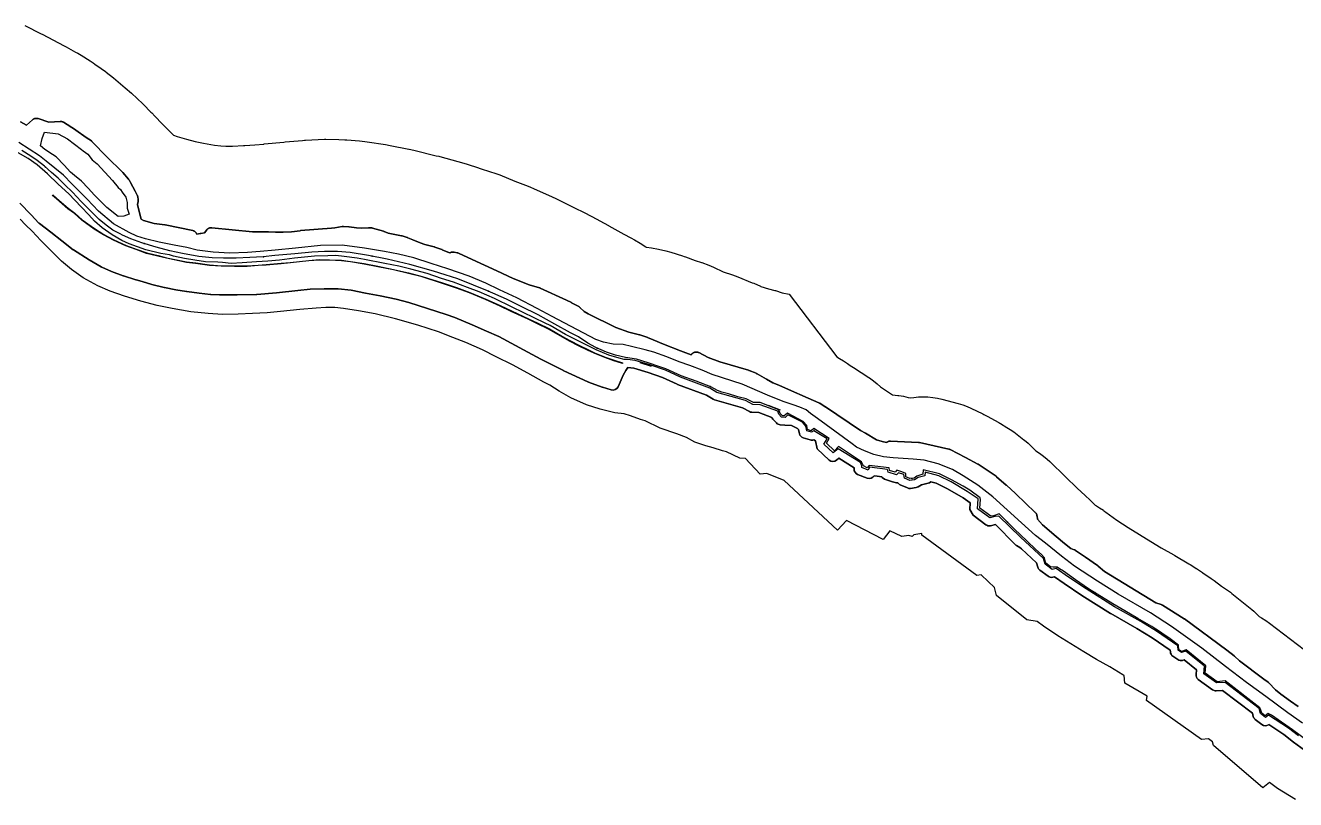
# Model space of a CAD drawing. Header units: inches. Extents: x 91426 to 118597, y 433843 to 446922.
# Drawn here: x 101239 to 102372, y 433955 to 434645 of the extents above; entities that cross this region are included whole.
import ezdxf

# ---------------------------------------------------------------- set-up
doc = ezdxf.new("R2010")
doc.units = ezdxf.units.IN
doc.header["$MEASUREMENT"] = 0
for name, color, linetype, true_color in [('As_waterkering_PWK', 7, 'Continuous', 0x8b0648), ('Beschermingszone_PWK', 7, 'Continuous', 0xde06d3), ('Kernzone_PWK', 7, 'Continuous', 0x33065f), ('Kruinlijnen_PWK', 7, 'Continuous', 0xda0676), ('Kunstwerken_PWK', 7, 'Continuous', 0x2f0602), ('Leggerbermen_PWK', 7, 'Continuous', 0xd60719), ('Referentiepunten_PWK', 7, 'Continuous', 0x7e0730)]:
    doc.layers.add(name, color=color, linetype=linetype, true_color=true_color)

msp = doc.modelspace()

# ---------------------------------------------------------------- linework, layer by layer
at = {"layer": 'As_waterkering_PWK'}
for points in [[(101323.5251, 434459.0749), (101317.1169, 434462.5254), (101311.0315, 434466.8911), (101305.0783, 434471.9182), (101296.8762, 434479.988), (101288.9387, 434487.9255), (101281.1335, 434496.3922), (101274.3866, 434503.0068), (101268.3012, 434508.9599), (101262.4803, 434513.987), (101256.2626, 434519.411), (101249.648, 434524.5703), (101243.9595, 434528.5391), (101235.8897, 434533.5662)], [(101891.9116, 434308.7213), (101888.3535, 434308.8022), (101881.8712, 434311.9772), (101874.3305, 434313.9616), (101865.9961, 434316.4751), (101860.1753, 434318.0626), (101856.0742, 434319.3856), (101850.2534, 434322.6929), (101837.2888, 434327.8522), (101823.6627, 434332.4825), (101810.1689, 434338.8325), (101803.8189, 434340.9491), (101794.4262, 434344.2564), (101784.1074, 434347.5637), (101774.1855, 434348.8867), (101765.1897, 434351.1356), (101757.1199, 434353.6492), (101747.7271, 434357.8825), (101740.7157, 434361.719), (101732.249, 434367.2752), (101725.2375, 434370.9794), (101711.0823, 434378.7846), (101696.2656, 434386.8544), (101681.1843, 434394.2628), (101667.9551, 434400.8774), (101651.154, 434408.418), (101638.5863, 434413.3128), (101624.5634, 434419.0014), (101613.3185, 434422.5733), (101603.1321, 434425.7483), (101581.8331, 434431.7014), (101561.7247, 434436.5962), (101544.9236, 434439.9035), (101528.6517, 434442.4171), (101517.5392, 434443.3431), (101505.8975, 434443.4754), (101494.6527, 434442.8139), (101479.3068, 434441.491), (101461.5797, 434439.7712), (101450.9963, 434438.7129), (101439.2224, 434438.1837), (101427.1838, 434437.5223), (101415.8067, 434437.39), (101405.7525, 434437.9191), (101393.7139, 434439.1098), (101379.2941, 434441.7556), (101367.917, 434444.0046), (101355.6139, 434447.3119), (101343.0461, 434451.016), (101333.2565, 434454.5879), (101325.7159, 434457.8952), (101323.5251, 434459.0749)], [(102252.0067, 434103.3215), (102246.8646, 434106.7924), (102243.425, 434108.9091), (102230.8573, 434116.3174), (102219.2156, 434122.932), (102208.6322, 434129.1498), (102186.9364, 434142.7758), (102175.2947, 434150.5811), (102164.579, 434158.254), (102161.1394, 434160.503), (102158.8905, 434161.8259), (102155.4509, 434161.8259), (102153.0696, 434162.2227), (102148.9686, 434165.53), (102147.6456, 434170.4248), (102145.1321, 434173.203), (102139.9727, 434177.8332), (102131.9029, 434185.3738), (102121.055, 434195.9572), (102107.1643, 434209.451), (102102.2695, 434207.7312), (102099.8883, 434207.3343), (102090.0987, 434214.4781), (102090.6278, 434222.151), (102090.231, 434223.7385), (102081.1028, 434230.6177), (102075.282, 434234.0573), (102064.8309, 434239.8781), (102053.983, 434245.0375), (102039.5631, 434248.874), (102039.1663, 434244.7729), (102033.7423, 434243.1854), (102031.4933, 434241.4656), (102027.7892, 434240.9364), (102024.2173, 434242.524), (102023.9527, 434245.5667), (102020.5131, 434246.8896), (102016.1475, 434248.3448), (102014.56, 434246.625), (102009.5329, 434248.2125), (102009.2683, 434250.5938), (101991.4089, 434252.7104), (101989.6891, 434250.4615), (101986.3818, 434252.1813), (101984.662, 434256.0177), (101964.1567, 434269.5115), (101960.5849, 434265.675), (101953.3088, 434272.4219), (101955.6901, 434276.6553), (101942.064, 434285.5188), (101939.815, 434283.4022), (101936.5077, 434284.7251), (101935.714, 434288.297), (101932.539, 434291.8688), (101918.516, 434299.1449), (101915.7379, 434296.8959), (101914.1504, 434296.7636), (101912.0337, 434299.0126), (101910.9754, 434302.1876), (101894.1743, 434308.6699), (101891.9116, 434308.7213)], [(102388.0107, 434003.243), (102383.5222, 434005.986), (102368.7055, 434016.9662), (102350.0523, 434029.9308), (102347.1419, 434031.386), (102344.496, 434029.4016), (102341.5856, 434031.9152), (102340.395, 434035.4871), (102339.7335, 434036.6777), (102308.7772, 434060.4903), (102301.5012, 434059.8288), (102290.9178, 434067.3694), (102291.447, 434073.8517), (102273.8522, 434088.1393), (102269.7511, 434086.8163), (102267.5021, 434088.1393), (102267.2376, 434092.3726), (102259.6969, 434098.0612), (102252.1563, 434103.2205), (102252.0067, 434103.3215)]]:
    msp.add_lwpolyline(points, dxfattribs=at)
at = {"layer": 'Beschermingszone_PWK'}
for points in [[(101238.5277, 434645.0398), (101253.0798, 434637.6315), (101254.09, 434637.11), (101273.8015, 434626.7912), (101275.4042, 434625.9335), (101283.8709, 434621.3033), (101285.8897, 434620.1687), (101288.7644, 434618.4441), (101296.8342, 434613.417), (101299.5165, 434611.6861), (101301.1776, 434610.5518), (101306.8662, 434606.583), (101310.5242, 434603.9057), (101311.1512, 434603.4206), (101317.7658, 434598.2612), (101321.9995, 434594.7679), (101328.0302, 434589.5071), (101333.6632, 434584.6422), (101334.2358, 434584.1439), (101338.2306, 434580.4433), (101344.316, 434574.4902), (101344.3938, 434574.414), (101351.1406, 434567.7995), (101351.8442, 434567.1028), (101354.6579, 434564.1724), (101361.086, 434557.1995), (101367.2995, 434550.9861), (101371.1296, 434547.2178), (101374.3512, 434546.0423), (101382.7335, 434543.5718), (101390.619, 434541.452), (101398.0148, 434539.99), (101407.6826, 434538.2161), (101413.3055, 434537.66), (101417.8554, 434537.4205), (101423.8578, 434537.4903), (101433.7361, 434538.0331), (101434.7325, 434538.0829), (101443.7708, 434538.4891), (101451.6293, 434539.2749), (101451.9235, 434539.3039), (101469.6507, 434541.0237), (101470.718, 434541.1215), (101486.0638, 434542.4444), (101488.1124, 434542.5998), (101488.7805, 434542.6414), (101500.0253, 434543.3028), (101505.8975, 434543.4754), (101507.0338, 434543.4689), (101518.6755, 434543.3366), (101524.0795, 434543.129), (101525.8437, 434542.9977), (101536.9563, 434542.0716), (101541.7043, 434541.5615), (101543.9178, 434541.2449), (101560.1897, 434538.7314), (101564.238, 434538.0206), (101581.0391, 434534.7133), (101581.2337, 434534.6747), (101585.3762, 434533.759), (101605.4845, 434528.8642), (101607.715, 434528.294), (101608.7517, 434528.0102), (101630.0507, 434522.0571), (101632.889, 434521.2183), (101643.0754, 434518.0433), (101643.5926, 434517.8806), (101654.8374, 434514.3087), (101656.7073, 434513.6944), (101662.1542, 434511.6671), (101675.5295, 434506.2412), (101687.446, 434501.6001), (101689.4224, 434500.806), (101692.1009, 434499.6505), (101708.9019, 434492.1098), (101712.184, 434490.5647), (101712.6765, 434490.3201), (101725.5907, 434483.863), (101740.356, 434476.6099), (101740.4944, 434476.5417), (101744.0958, 434474.674), (101758.9125, 434466.6041), (101759.3684, 434466.3543), (101772.7404, 434458.981), (101778.9611, 434455.6946), (101782.249, 434453.8778), (101787.1146, 434450.88), (101792.2316, 434447.522), (101792.3391, 434447.4632), (101792.5249, 434447.3795), (101792.9798, 434447.2657), (101797.3238, 434446.6865), (101803.6165, 434445.6423), (101809.9893, 434444.1563), (101814.6293, 434442.792), (101824.9481, 434439.4847), (101826.5701, 434438.9495), (101827.6387, 434438.58), (101836.2389, 434435.5518), (101841.7917, 434433.7008), (101842.3129, 434433.5255), (101848.4373, 434431.2204), (101852.7486, 434429.3143), (101861.1575, 434425.3572), (101869.4626, 434422.5351), (101874.2643, 434420.7652), (101887.2289, 434415.6058), (101888.5217, 434415.0808), (101894.4823, 434412.3801), (101894.7274, 434412.2588), (101894.8703, 434412.2158), (101901.5009, 434410.2161), (101907.3205, 434408.6847), (101907.7531, 434408.5698), (101913.9301, 434406.699), (101920.0562, 434405.2625), (101962.4755, 434349.5646), (101965.039, 434348.1605), (101968.651, 434345.9144), (101972.1085, 434343.4368), (101973.2169, 434342.567), (101974.564, 434341.8105), (101977.5068, 434340.0056), (101991.1329, 434331.142), (101991.8021, 434330.7008), (101995.2595, 434328.2232), (101998.5475, 434325.5249), (102001.5389, 434322.7232), (102012.2116, 434315.6999), (102016.9185, 434315.142), (102017.7525, 434315.0377), (102021.9492, 434314.3448), (102026.0915, 434313.3789), (102027.998, 434312.8368), (102031.0789, 434313.3179), (102035.3119, 434313.7348), (102039.5631, 434313.874), (102043.8143, 434313.7348), (102048.0473, 434313.3179), (102052.244, 434312.625), (102056.2753, 434311.6888), (102070.6952, 434307.8523), (102070.8062, 434307.8227), (102074.8765, 434306.588), (102078.8574, 434305.0897), (102081.9009, 434303.7367), (102092.7488, 434298.5773), (102093.5797, 434298.1748), (102096.4587, 434296.6644), (102106.9098, 434290.8436), (102107.782, 434290.3489), (102108.3494, 434290.0175), (102114.1702, 434286.5779), (102117.2149, 434284.6632), (102120.2231, 434282.5273), (102129.3512, 434275.6481), (102129.8004, 434275.3065), (102133.0884, 434272.6081), (102136.1929, 434269.7004), (102139.1005, 434266.596), (102139.9432, 434265.5692), (102143.2764, 434263.4965), (102146.7338, 434261.0189), (102150.0218, 434258.3206), (102152.4554, 434256.0741), (102166.346, 434242.5804), (102166.446, 434242.483), (102176.7929, 434232.3885), (102183.8734, 434225.7723), (102188.5462, 434221.5787), (102191.094, 434219.1649), (102193.0064, 434217.1695), (102194.0957, 434216.5287), (102196.7106, 434214.906), (102200.1502, 434212.657), (102200.6911, 434212.2995), (102202.4212, 434211.1025), (102212.323, 434204.0124), (102222.328, 434197.3045), (102242.3877, 434184.706), (102251.7354, 434179.2142), (102262.9679, 434172.8321), (102263.3573, 434172.6091), (102263.8651, 434172.3128), (102276.4328, 434164.9045), (102277.4913, 434164.2669), (102280.9309, 434162.1502), (102282.9767, 434160.838), (102283.2303, 434160.6676), (102288.522, 434157.0957), (102288.8607, 434156.8655), (102296.4014, 434151.7061), (102298.8424, 434149.9517), (102305.5762, 434144.8718), (102306.3522, 434144.4309), (102309.9642, 434142.1848), (102313.4216, 434139.7072), (102314.8264, 434138.5983), (102332.4212, 434124.3108), (102334.3045, 434122.7213), (102337.4089, 434119.8137), (102339.2172, 434117.883), (102341.2772, 434116.7819), (102344.8893, 434114.5358), (102348.3467, 434112.0582), (102348.4084, 434112.0108), (102379.3647, 434088.1983)], [(102373.7032, 434037.805), (102367.1515, 434042.5222), (102367.1304, 434042.5373), (102358.5131, 434048.6739), (102353.5885, 434052.6135), (102347.7317, 434058.7251), (102347.6572, 434058.8011), (102347.4184, 434059.0248), (102347.1655, 434059.2324), (102346.989, 434059.3618), (102343.0897, 434062.0912), (102321.4026, 434078.3954), (102317.0053, 434082.5714), (102316.8589, 434082.705), (102316.6657, 434082.866), (102310.3157, 434087.8931), (102310.256, 434087.9397), (102310.1764, 434087.9995), (102272.4489, 434115.7723), (102272.2626, 434115.903), (102272.1332, 434115.9866), (102252.8429, 434128.0337), (102252.6944, 434128.1229), (102252.4058, 434128.2772), (102252.1078, 434128.4122), (102251.8101, 434128.5245), (102246.899, 434130.2015), (102201.0769, 434157.9803), (102195.6139, 434162.9467), (102195.5472, 434163.0062), (102195.2943, 434163.2138), (102195.047, 434163.3918), (102184.1045, 434170.7748), (102175.2781, 434176.9664), (102175.1846, 434177.0304), (102174.9067, 434177.2032), (102174.6181, 434177.3575), (102174.3201, 434177.4925), (102174.235, 434177.5268), (102171.2165, 434178.7127), (102165.6256, 434183.114), (102158.0245, 434189.4046), (102145.9744, 434199.6408), (102141.3578, 434204.6281), (102141.0104, 434207.7544), (102140.9982, 434207.8549), (102140.9449, 434208.1777), (102140.8706, 434208.4963), (102140.7756, 434208.8094), (102140.6604, 434209.1156), (102140.5253, 434209.4137), (102140.3711, 434209.7022), (102140.1983, 434209.9801), (102140.0078, 434210.246), (102139.8002, 434210.499), (102139.5765, 434210.7378), (102139.4934, 434210.819), (102122.0308, 434227.4878), (102121.9624, 434227.5518), (102113.7603, 434235.0925), (102113.6731, 434235.1708), (102113.6399, 434235.1997), (102105.0409, 434242.608), (102104.8212, 434242.7868), (102104.5588, 434242.975), (102088.5515, 434253.6906), (102088.5479, 434253.693), (102088.2701, 434253.8658), (102088.1341, 434253.9414), (102077.2862, 434259.7623), (102077.2098, 434259.8024), (102063.5838, 434266.8139), (102063.5075, 434266.8523), (102063.2095, 434266.9874), (102062.9032, 434267.1026), (102062.5901, 434267.1976), (102062.3807, 434267.2489), (102036.1869, 434273.0697), (102036.0777, 434273.0927), (102035.7549, 434273.146), (102035.4293, 434273.1781), (102035.3413, 434273.1831), (102010.4704, 434274.3737), (102010.2314, 434274.3794), (102009.9043, 434274.3687), (102009.5787, 434274.3367), (102009.2559, 434274.2834), (102008.9373, 434274.2091), (102008.6242, 434274.1141), (102008.3179, 434273.9988), (102008.0199, 434273.8638), (102007.7314, 434273.7096), (102007.4535, 434273.5368), (102007.1876, 434273.3462), (102007.1349, 434273.3052), (102006.7989, 434273.0402), (102002.9998, 434273.99), (101997.9844, 434275.6229), (101987.9941, 434281.44), (101987.9782, 434281.4492), (101987.9731, 434281.4522), (101983.7517, 434283.8827), (101952.4046, 434304.8247), (101952.2971, 434304.8945), (101947.27, 434308.0695), (101947.1, 434308.1722), (101946.8114, 434308.3265), (101946.6307, 434308.4112), (101937.1057, 434312.6445), (101937.0695, 434312.6604), (101919.4718, 434320.3156), (101910.8941, 434324.1425), (101910.7876, 434324.1885), (101905.361, 434326.4601), (101899.7217, 434329.614), (101891.4042, 434334.4763), (101891.3808, 434334.4898), (101891.0922, 434334.6441), (101890.7942, 434334.7791), (101890.721, 434334.8087), (101884.371, 434337.3222), (101884.138, 434337.4079), (101883.9232, 434337.4754), (101858.1101, 434344.9596), (101847.9146, 434348.9785), (101839.4094, 434353.2756), (101839.3661, 434353.2972), (101839.0681, 434353.4322), (101838.7619, 434353.5475), (101838.4488, 434353.6424), (101838.1302, 434353.7167), (101837.8073, 434353.77), (101837.4817, 434353.8021), (101837.1547, 434353.8128), (101836.8277, 434353.8021), (101836.5021, 434353.77), (101836.1792, 434353.7167), (101835.8606, 434353.6424), (101835.5475, 434353.5475), (101835.2413, 434353.4322), (101834.9433, 434353.2972), (101834.6547, 434353.1429), (101834.3768, 434352.9701), (101834.1109, 434352.7796), (101833.858, 434352.572), (101833.6192, 434352.3483), (101833.3955, 434352.1095), (101833.1879, 434351.8566), (101832.9974, 434351.5907), (101832.8246, 434351.3128), (101832.8127, 434351.2921), (101832.7934, 434351.2584), (101823.3076, 434354.7717), (101807.9181, 434360.8223), (101798.7639, 434364.6147), (101793.8005, 434366.8351), (101793.6721, 434366.8904), (101793.3659, 434367.0057), (101793.2501, 434367.0434), (101786.9001, 434369.0278), (101786.7028, 434369.085), (101786.6681, 434369.0942), (101777.2206, 434371.5532), (101765.6813, 434375.6518), (101741.0139, 434387.8111), (101737.3865, 434390.0783), (101733.5136, 434393.6372), (101733.4272, 434393.7148), (101733.1743, 434393.9224), (101732.9084, 434394.1129), (101732.6305, 434394.2857), (101732.4495, 434394.3853), (101725.9474, 434397.7893), (101725.9029, 434397.8123), (101721.6893, 434399.9646), (101721.6262, 434399.9963), (101721.5193, 434400.0475), (101698.2162, 434410.8599), (101698.0251, 434410.9437), (101697.7189, 434411.059), (101697.4068, 434411.1537), (101688.1817, 434413.6276), (101674.0285, 434419.2466), (101659.3566, 434426.1896), (101659.3323, 434426.201), (101637.5041, 434436.3875), (101637.4662, 434436.405), (101625.2953, 434441.9613), (101625.1322, 434442.0323), (101624.826, 434442.1476), (101624.5129, 434442.2425), (101624.1943, 434442.3168), (101624.1775, 434442.3201), (101621.2869, 434442.8848), (101620.9808, 434442.9348), (101620.6552, 434442.9669), (101620.3282, 434442.9776), (101620.0012, 434442.9669), (101619.6756, 434442.9348), (101619.3527, 434442.8815), (101619.0341, 434442.8072), (101618.721, 434442.7123), (101618.4148, 434442.597), (101618.1168, 434442.462), (101617.8282, 434442.3077), (101617.5503, 434442.1349), (101617.5304, 434442.1215), (101615.7418, 434442.8259), (101610.6647, 434445.0391), (101610.5801, 434445.075), (101610.3999, 434445.1456), (101604.3145, 434447.3945), (101604.1885, 434447.4392), (101603.8754, 434447.5341), (101603.5944, 434447.6008), (101599.9669, 434448.3513), (101595.2642, 434449.7514), (101591.2149, 434451.1434), (101584.5637, 434453.7015), (101580.0736, 434455.7542), (101579.9082, 434455.8262), (101579.602, 434455.9415), (101579.4937, 434455.9768), (101574.976, 434457.3964), (101574.7712, 434457.456), (101574.4526, 434457.5303), (101574.3669, 434457.5466), (101562.521, 434459.689), (101559.0676, 434461.2205), (101558.954, 434461.2692), (101558.6478, 434461.3845), (101558.448, 434461.4476), (101548.5261, 434464.358), (101548.4128, 434464.3898), (101548.0942, 434464.4641), (101547.7713, 434464.5174), (101547.4457, 434464.5495), (101547.4328, 434464.5503), (101545.6328, 434464.6636), (101545.3187, 434464.6735), (101545.0068, 434464.6638), (101539.0046, 434464.2886), (101534.3051, 434464.6501), (101527.9346, 434465.4301), (101527.6539, 434465.4565), (101527.5596, 434465.4618), (101522.6451, 434465.6908), (101522.4124, 434465.6962), (101522.0854, 434465.6855), (101521.7598, 434465.6534), (101521.5435, 434465.6201), (101515.0385, 434464.4722), (101511.9574, 434464.2361), (101511.9363, 434464.2344), (101484.458, 434462.0113), (101484.2613, 434461.9915), (101476.5186, 434461.0558), (101468.9293, 434460.7985), (101468.9065, 434460.7977), (101462.2733, 434460.5426), (101455.9045, 434460.9247), (101455.6513, 434460.9335), (101441.587, 434461.0637), (101405.3165, 434464.6492), (101405.1516, 434464.6628), (101404.8246, 434464.6735), (101404.4976, 434464.6628), (101404.172, 434464.6307), (101403.8491, 434464.5774), (101403.5305, 434464.5031), (101403.2174, 434464.4082), (101402.9112, 434464.2929), (101402.6132, 434464.1579), (101402.3246, 434464.0036), (101402.0467, 434463.8308), (101401.7808, 434463.6403), (101401.5279, 434463.4327), (101401.2891, 434463.209), (101401.0654, 434462.9702), (101400.8578, 434462.7173), (101400.836, 434462.6886), (101398.7876, 434459.9788), (101395.4683, 434459.574), (101395.421, 434459.568), (101395.0981, 434459.5147), (101394.9375, 434459.48), (101392.1508, 434458.8298), (101392.1168, 434458.8384), (101391.6954, 434459.5842), (101391.6724, 434459.6244), (101391.4996, 434459.9023), (101391.3091, 434460.1682), (101391.1015, 434460.4211), (101390.8778, 434460.6599), (101390.639, 434460.8836), (101390.3861, 434461.0912), (101390.1202, 434461.2817), (101389.8423, 434461.4545), (101389.5537, 434461.6088), (101389.2557, 434461.7438), (101388.9495, 434461.8591), (101388.6364, 434461.954), (101388.3684, 434462.018), (101363.7621, 434467.1773), (101363.7115, 434467.1876), (101363.4056, 434467.2387), (101353.9486, 434468.5167), (101344.3596, 434471.1537), (101342.3069, 434472.3977), (101339.5573, 434482.6564), (101339.2384, 434485.2941), (101339.7522, 434487.9657), (101339.7994, 434488.2574), (101339.8315, 434488.583), (101339.8422, 434488.91), (101339.8315, 434489.237), (101339.7994, 434489.5626), (101339.7525, 434489.8529), (101339.2817, 434492.3046), (101339.2753, 434492.3372), (101339.201, 434492.6558), (101339.1061, 434492.9689), (101338.9908, 434493.2751), (101338.8558, 434493.5731), (101338.7738, 434493.7322), (101336.9217, 434497.1718), (101336.9144, 434497.1851), (101332.753, 434504.8576), (101331.8909, 434506.7052), (101331.8443, 434506.8023), (101331.69, 434507.0909), (101331.5172, 434507.3688), (101331.3267, 434507.6347), (101331.18, 434507.8168), (101326.1529, 434513.7699), (101326.092, 434513.8407), (101325.8683, 434514.0795), (101325.8516, 434514.0962), (101311.8548, 434527.961), (101298.7837, 434541.2962), (101298.7485, 434541.3317), (101298.5097, 434541.5554), (101298.2568, 434541.763), (101297.9909, 434541.9535), (101297.9734, 434541.9651), (101293.3612, 434545.0191), (101284.1013, 434551.6508), (101283.9679, 434551.7431), (101283.8912, 434551.7934), (101273.1756, 434558.6726), (101272.9744, 434558.7951), (101272.6858, 434558.9494), (101272.3878, 434559.0844), (101272.0816, 434559.1997), (101271.7685, 434559.2946), (101271.4499, 434559.3689), (101271.127, 434559.4222), (101270.8014, 434559.4543), (101270.4744, 434559.465), (101270.1474, 434559.4543), (101270.0542, 434559.4473), (101260.1181, 434558.6093), (101250.4681, 434561.9044), (101250.4596, 434561.9073), (101250.1465, 434562.0022), (101249.8279, 434562.0765), (101249.505, 434562.1298), (101249.1794, 434562.1619), (101248.8524, 434562.1726), (101248.5254, 434562.1619), (101248.1998, 434562.1298), (101247.8769, 434562.0765), (101247.5583, 434562.0022), (101247.2452, 434561.9073), (101246.939, 434561.792), (101246.641, 434561.657), (101246.3524, 434561.5027), (101246.0745, 434561.3299), (101245.8086, 434561.1394), (101245.5557, 434560.9318), (101245.503, 434560.885), (101240.1806, 434556.0829), (101234.945, 434558.9462)], [(102371.5506, 433954.7046), (102355.5453, 433964.4857), (102348.3673, 433969.8051), (102342.2863, 433965.2444), (102298.4992, 434003.0605), (102297.4887, 434006.0921), (102293.8082, 434008.9232), (102287.5766, 434008.3567), (102238.7727, 434043.1295), (102239.0765, 434046.8511), (102219.2564, 434058.51), (102218.8298, 434065.3356), (102217.6249, 434066.0771), (102205.8101, 434073.0416), (102194.2003, 434079.6381), (102182.6665, 434086.4142), (102159.712, 434100.8307), (102146.8113, 434109.4801), (102141.1758, 434113.5154), (102131.9007, 434115.0612), (102104.9381, 434136.8053), (102103.0095, 434143.941), (102097.3722, 434149.2087), (102091.2295, 434155.2015), (102087.3854, 434154.5608), (102038.3171, 434190.3674), (102038.4261, 434191.9484), (102031.179, 434190.9131), (102029.7709, 434189.3877), (102026.8837, 434190.2995), (102020.6238, 434189.4052), (102009.6668, 434194.2749), (102003.8902, 434186.7209), (101971.2123, 434203.7134), (101963.1773, 434195.0832), (101915.5315, 434239.2639), (101900.1353, 434245.4224), (101894.2692, 434244.9336), (101881.0728, 434258.9548), (101876.23, 434259.0648), (101864.3407, 434264.8882), (101860.7453, 434265.8343), (101852.1972, 434268.4123), (101845.9148, 434270.1257), (101835.8378, 434273.3764), (101828.5562, 434277.5136), (101819.9901, 434280.9226), (101804.9153, 434286.0451), (101791.5535, 434292.333), (101787.609, 434293.6478), (101778.4894, 434296.859), (101773.0862, 434298.5908), (101764.7884, 434299.6971), (101751.6807, 434302.974), (101739.3473, 434306.8156), (101725.4211, 434313.0922), (101714.9577, 434318.8175), (101706.7975, 434324.1726), (101701.4861, 434326.9786), (101687.053, 434334.937), (101673.2752, 434342.441), (101658.9811, 434349.4627), (101646.5287, 434355.6889), (101631.832, 434362.285), (101620.1147, 434366.8486), (101607.5714, 434371.9369), (101598.3107, 434374.8786), (101588.9601, 434377.7931), (101569.1869, 434383.3197), (101550.9779, 434387.7522), (101536.2748, 434390.6465), (101522.7518, 434392.7354), (101515.1759, 434393.3667), (101507.0829, 434393.4587), (101498.2686, 434392.9402), (101483.8682, 434391.6988), (101466.4813, 434390.012), (101454.6091, 434388.8248), (101441.7164, 434388.2453), (101428.8468, 434387.5382), (101414.7823, 434387.3747), (101401.976, 434388.0487), (101386.7296, 434389.5566), (101369.9338, 434392.6384), (101356.566, 434395.2808), (101342.0541, 434399.1819), (101327.3936, 434403.5029), (101314.6272, 434408.1609), (101303.7862, 434412.9157), (101290.5826, 434420.0254), (101280.2814, 434427.4154), (101271.3668, 434434.9432), (101261.6646, 434444.4889), (101252.8651, 434453.2885), (101245.2277, 434461.5731), (101239.4025, 434467.2841), (101234.4458, 434472.133)]]:
    msp.add_lwpolyline(points, dxfattribs=at)
msp.add_lwpolyline([(101234.1229, 434486.626), (101244.2228, 434476.0821), (101251.2138, 434468.8273, 0.035070153), (101251.734, 434468.3581), (101261.7411, 434460.5321), (101271.5942, 434452.8159), (101281.7337, 434445.0547, 0.021647238), (101282.0884, 434444.8068), (101295.8998, 434436.0177), (101306.682, 434429.7062, 0.031183372), (101307.2383, 434429.4256), (101315.8777, 434425.723), (101326.2066, 434421.7699, 0.015182218), (101326.4933, 434421.6701), (101337.7217, 434418.1376, 0.011050751), (101337.9339, 434418.0759), (101343.3277, 434416.6376), (101351.9281, 434414.1291), (101362.9034, 434411.3538, 0.013168488), (101363.1603, 434411.296), (101373.3348, 434409.2862), (101382.8777, 434407.6538, 0.011610289), (101383.1074, 434407.62), (101394.053, 434406.2671), (101404.151, 434405.1452, 0.0147418), (101404.4448, 434405.1213), (101412.1019, 434404.7252, 0.012921504), (101412.3602, 434404.7185), (101428.0296, 434404.7185), (101445.31, 434405.0862, 0.015610293), (101445.6217, 434405.1026), (101463.1571, 434406.5741), (101482.0147, 434408.6031), (101493.0611, 434409.8182), (101505.6535, 434410.2487), (101517.9276, 434410.1428), (101529.5869, 434408.9263), (101542.3269, 434406.3783), (101555.3775, 434403.9313), (101569.6712, 434400.8683), (101581.1054, 434398.0637), (101614.2387, 434387.1343), (101621.9872, 434384.5515), (101637.4836, 434378.0855), (101650.3068, 434372.4246), (101661.1178, 434367.5707), (101686.9458, 434353.6191), (101698.8172, 434347.3836), (101718.8701, 434337.177, 0.010406591), (101719.0575, 434337.0865), (101740.6987, 434327.1829, 0.019050248), (101741.0508, 434327.0377), (101753.2245, 434322.5526, 0.016100249), (101753.53, 434322.4511), (101761.5277, 434320.0768, 0.374301901), (101767.5023, 434322.8004), (101772.1478, 434333.0172), (101774.4687, 434337.2074), (101776.1131, 434340.0618), (101781.4745, 434339.4548), (101794.5119, 434335.4433), (101807.2739, 434331.1043), (101820.2246, 434325.0174, 0.020840658), (101820.6087, 434324.856), (101846.3652, 434315.2782), (101852.2305, 434311.6593, 0.068914486), (101853.4857, 434311.1059), (101878.5449, 434303.9647), (101884.6281, 434300.6696, 0.114802005), (101886.8135, 434300.0699), (101892.9048, 434299.831), (101904.6319, 434295.4582), (101904.6481, 434295.4199, 0.083759572), (101905.5397, 434294.0155), (101908.6743, 434290.5325, 0.19005493), (101911.9577, 434288.8961), (101916.3124, 434288.5175), (101922.1147, 434288.2544), (101927.4226, 434285.6808), (101928.3153, 434284.5853), (101929.1329, 434280.9643, 0.267581563), (101932.5187, 434277.2932), (101938.6989, 434275.3618, 0.173255805), (101942.0603, 434275.4971), (101943.5958, 434274.5548), (101945.0956, 434267.5983), (101955.7164, 434257.4914, 0.379974909), (101962.3532, 434257.2633), (101964.4628, 434259.0112), (101977.9197, 434250.612), (101977.9197, 434249.3419, 0.305555311), (101981.0437, 434244.7072), (101989.5625, 434241.2591, 0.380606311), (101995.8247, 434243.4936), (101998.411, 434243.1516), (102002.5402, 434242.6056), (102003.0866, 434241.8509), (102004.9324, 434240.5282), (102012.2131, 434238.1301), (102014.6358, 434237.3372, 0.122750153), (102017.0481, 434237.1632, 0.133216344), (102019.0578, 434235.4856), (102025.4126, 434232.5659, 0.14872532), (102028.2961, 434232.1731), (102033.3781, 434232.9926, 0.09542521), (102035.1546, 434233.6414), (102037.899, 434235.288), (102044.0457, 434236.8247), (102045.0445, 434237.191), (102046.2893, 434238.0622), (102051.0287, 434236.8123), (102061.2421, 434231.9488), (102075.0524, 434223.637), (102081.4104, 434219.2553), (102081.0553, 434213.3962), (102084.0165, 434208.3629), (102095.3546, 434199.8244, 0.22104287), (102099.4766, 434198.9442), (102104.0851, 434199.9975), (102121.5457, 434182.0526, 0.068958348), (102122.6289, 434181.2095), (102125.5913, 434179.4988), (102127.3267, 434178.2088), (102140.573, 434165.8791), (102141.7989, 434161.895, 0.156734349), (102143.5502, 434159.3863), (102150.8858, 434153.8048, 0.220766327), (102154.9982, 434152.903), (102156.5335, 434153.2442), (102165.2218, 434147.3689), (102180.9306, 434136.7188), (102206.5301, 434120.647, 0.011591456), (102206.7292, 434120.5283), (102230.0633, 434107.3453), (102243.6919, 434098.9085), (102259.8183, 434087.8216), (102259.9171, 434086.3888, 0.229800848), (102262.0886, 434082.6017), (102266.5887, 434079.5334, 0.226213509), (102270.8421, 434078.8754), (102272.1827, 434079.2775), (102283.1099, 434070.4317), (102282.7856, 434066.3791, 0.260795423), (102284.8232, 434061.9407), (102297.5464, 434052.6602, 0.172370556), (102300.7557, 434051.7067), (102306.4315, 434052.0054), (102332.9949, 434031.6787), (102333.8538, 434028.7585, 0.15665268), (102335.5724, 434026.2291), (102341.4631, 434021.6271, 0.326296354), (102347.358, 434021.4362), (102347.5905, 434021.5947), (102361.071, 434012.6751), (102369.7704, 434006.0534), (102379.3828, 433998.8441, 0.021082823)], format="xyb", dxfattribs=at)
at = {"layer": 'Kernzone_PWK'}
msp.add_lwpolyline([(101234.945, 434558.9462), (101240.1806, 434556.0829), (101245.503, 434560.885), (101245.5557, 434560.9318), (101245.8086, 434561.1394), (101246.0745, 434561.3299), (101246.3524, 434561.5027), (101246.641, 434561.657), (101246.939, 434561.792), (101247.2452, 434561.9073), (101247.5583, 434562.0022), (101247.8769, 434562.0765), (101248.1998, 434562.1298), (101248.5254, 434562.1619), (101248.8524, 434562.1726), (101249.1794, 434562.1619), (101249.505, 434562.1298), (101249.8279, 434562.0765), (101250.1465, 434562.0022), (101250.4596, 434561.9073), (101250.4681, 434561.9044), (101260.1181, 434558.6093), (101270.0542, 434559.4473), (101270.1474, 434559.4543), (101270.4744, 434559.465), (101270.8014, 434559.4543), (101271.127, 434559.4222), (101271.4499, 434559.3689), (101271.7685, 434559.2946), (101272.0816, 434559.1997), (101272.3878, 434559.0844), (101272.6858, 434558.9494), (101272.9744, 434558.7951), (101273.1756, 434558.6726), (101283.8912, 434551.7934), (101283.9679, 434551.7431), (101284.1013, 434551.6508), (101293.3612, 434545.0191), (101297.9734, 434541.9651), (101297.9909, 434541.9535), (101298.2568, 434541.763), (101298.5097, 434541.5554), (101298.7485, 434541.3317), (101298.7837, 434541.2962), (101311.8548, 434527.961), (101325.8516, 434514.0962), (101325.8683, 434514.0795), (101326.092, 434513.8407), (101326.1529, 434513.7699), (101331.18, 434507.8168), (101331.3267, 434507.6347), (101331.5172, 434507.3688), (101331.69, 434507.0909), (101331.8443, 434506.8023), (101331.8909, 434506.7052), (101332.753, 434504.8576), (101336.9144, 434497.1851), (101336.9217, 434497.1718), (101338.7738, 434493.7322), (101338.8558, 434493.5731), (101338.9908, 434493.2751), (101339.1061, 434492.9689), (101339.201, 434492.6558), (101339.2753, 434492.3372), (101339.2817, 434492.3046), (101339.7525, 434489.8529), (101339.7994, 434489.5626), (101339.8315, 434489.237), (101339.8422, 434488.91), (101339.8315, 434488.583), (101339.7994, 434488.2574), (101339.7522, 434487.9657), (101339.2384, 434485.2941), (101339.5573, 434482.6564), (101342.3069, 434472.3977), (101344.3596, 434471.1537), (101353.9486, 434468.5167), (101363.4056, 434467.2387), (101363.7115, 434467.1876), (101363.7621, 434467.1773), (101388.3684, 434462.018), (101388.6364, 434461.954), (101388.9495, 434461.8591), (101389.2557, 434461.7438), (101389.5537, 434461.6088), (101389.8423, 434461.4545), (101390.1202, 434461.2817), (101390.3861, 434461.0912), (101390.639, 434460.8836), (101390.8778, 434460.6599), (101391.1015, 434460.4211), (101391.3091, 434460.1682), (101391.4996, 434459.9023), (101391.6724, 434459.6244), (101391.6954, 434459.5842), (101392.1168, 434458.8384), (101392.1508, 434458.8298), (101394.9375, 434459.48), (101395.0981, 434459.5147), (101395.421, 434459.568), (101395.4683, 434459.574), (101398.7876, 434459.9788), (101400.836, 434462.6886), (101400.8578, 434462.7173), (101401.0654, 434462.9702), (101401.2891, 434463.209), (101401.5279, 434463.4327), (101401.7808, 434463.6403), (101402.0467, 434463.8308), (101402.3246, 434464.0036), (101402.6132, 434464.1579), (101402.9112, 434464.2929), (101403.2174, 434464.4082), (101403.5305, 434464.5031), (101403.8491, 434464.5774), (101404.172, 434464.6307), (101404.4976, 434464.6628), (101404.8246, 434464.6735), (101405.1516, 434464.6628), (101405.3165, 434464.6492), (101441.587, 434461.0637), (101455.6513, 434460.9335), (101455.9045, 434460.9247), (101462.2733, 434460.5426), (101468.9065, 434460.7977), (101468.9293, 434460.7985), (101476.5186, 434461.0558), (101484.2613, 434461.9915), (101484.458, 434462.0113), (101511.9363, 434464.2344), (101511.9574, 434464.2361), (101515.0385, 434464.4722), (101521.5435, 434465.6201), (101521.7598, 434465.6534), (101522.0854, 434465.6855), (101522.4124, 434465.6962), (101522.6451, 434465.6908), (101527.5596, 434465.4618), (101527.6539, 434465.4565), (101527.9346, 434465.4301), (101534.3051, 434464.6501), (101539.0046, 434464.2886), (101545.0068, 434464.6638), (101545.3187, 434464.6735), (101545.6328, 434464.6636), (101547.4328, 434464.5503), (101547.4457, 434464.5495), (101547.7713, 434464.5174), (101548.0942, 434464.4641), (101548.4128, 434464.3898), (101548.5261, 434464.358), (101558.448, 434461.4476), (101558.6478, 434461.3845), (101558.954, 434461.2692), (101559.0676, 434461.2205), (101562.521, 434459.689), (101574.3669, 434457.5466), (101574.4526, 434457.5303), (101574.7712, 434457.456), (101574.976, 434457.3964), (101579.4937, 434455.9768), (101579.602, 434455.9415), (101579.9082, 434455.8262), (101580.0736, 434455.7542), (101584.5637, 434453.7015), (101591.2149, 434451.1434), (101595.2642, 434449.7514), (101599.9669, 434448.3513), (101603.5944, 434447.6008), (101603.8754, 434447.5341), (101604.1885, 434447.4392), (101604.3145, 434447.3945), (101610.3999, 434445.1456), (101610.5801, 434445.075), (101610.6647, 434445.0391), (101615.7418, 434442.8259), (101617.5304, 434442.1215), (101617.5503, 434442.1349), (101617.8282, 434442.3077), (101618.1168, 434442.462), (101618.4148, 434442.597), (101618.721, 434442.7123), (101619.0341, 434442.8072), (101619.3527, 434442.8815), (101619.6756, 434442.9348), (101620.0012, 434442.9669), (101620.3282, 434442.9776), (101620.6552, 434442.9669), (101620.9808, 434442.9348), (101621.2869, 434442.8848), (101624.1775, 434442.3201), (101624.1943, 434442.3168), (101624.5129, 434442.2425), (101624.826, 434442.1476), (101625.1322, 434442.0323), (101625.2953, 434441.9613), (101637.4662, 434436.405), (101637.5041, 434436.3875), (101659.3323, 434426.201), (101659.3566, 434426.1896), (101674.0285, 434419.2466), (101688.1817, 434413.6276), (101697.4068, 434411.1537), (101697.7189, 434411.059), (101698.0251, 434410.9437), (101698.2162, 434410.8599), (101721.5193, 434400.0475), (101721.6262, 434399.9963), (101721.6893, 434399.9646), (101725.9029, 434397.8123), (101725.9474, 434397.7893), (101732.4495, 434394.3853), (101732.6305, 434394.2857), (101732.9084, 434394.1129), (101733.1743, 434393.9224), (101733.4272, 434393.7148), (101733.5136, 434393.6372), (101737.3865, 434390.0783), (101741.0139, 434387.8111), (101765.6813, 434375.6518), (101777.2206, 434371.5532), (101786.6681, 434369.0942), (101786.7028, 434369.085), (101786.9001, 434369.0278), (101793.2501, 434367.0434), (101793.3659, 434367.0057), (101793.6721, 434366.8904), (101793.8005, 434366.8351), (101798.7639, 434364.6147), (101807.9181, 434360.8223), (101823.3076, 434354.7717), (101832.7934, 434351.2584), (101832.8127, 434351.2921), (101832.8246, 434351.3128), (101832.9974, 434351.5907), (101833.1879, 434351.8566), (101833.3955, 434352.1095), (101833.6192, 434352.3483), (101833.858, 434352.572), (101834.1109, 434352.7796), (101834.3768, 434352.9701), (101834.6547, 434353.1429), (101834.9433, 434353.2972), (101835.2413, 434353.4322), (101835.5475, 434353.5475), (101835.8606, 434353.6424), (101836.1792, 434353.7167), (101836.5021, 434353.77), (101836.8277, 434353.8021), (101837.1547, 434353.8128), (101837.4817, 434353.8021), (101837.8073, 434353.77), (101838.1302, 434353.7167), (101838.4488, 434353.6424), (101838.7619, 434353.5475), (101839.0681, 434353.4322), (101839.3661, 434353.2972), (101839.4094, 434353.2756), (101847.9146, 434348.9785), (101858.1101, 434344.9596), (101883.9232, 434337.4754), (101884.138, 434337.4079), (101884.371, 434337.3222), (101890.721, 434334.8087), (101890.7942, 434334.7791), (101891.0922, 434334.6441), (101891.3808, 434334.4898), (101891.4042, 434334.4763), (101899.7217, 434329.614), (101905.361, 434326.4601), (101910.7876, 434324.1885), (101910.8941, 434324.1425), (101919.4718, 434320.3156), (101937.0695, 434312.6604), (101937.1057, 434312.6445), (101946.6307, 434308.4112), (101946.8114, 434308.3265), (101947.1, 434308.1722), (101947.27, 434308.0695), (101952.2971, 434304.8945), (101952.4046, 434304.8247), (101983.7517, 434283.8827), (101987.9731, 434281.4522), (101987.9782, 434281.4492), (101987.9941, 434281.44), (101997.9844, 434275.6229), (102002.9998, 434273.99), (102006.7989, 434273.0402), (102007.1349, 434273.3052), (102007.1876, 434273.3462), (102007.4535, 434273.5368), (102007.7314, 434273.7096), (102008.0199, 434273.8638), (102008.3179, 434273.9988), (102008.6242, 434274.1141), (102008.9373, 434274.2091), (102009.2559, 434274.2834), (102009.5787, 434274.3367), (102009.9043, 434274.3687), (102010.2314, 434274.3794), (102010.4704, 434274.3737), (102035.3413, 434273.1831), (102035.4293, 434273.1781), (102035.7549, 434273.146), (102036.0777, 434273.0927), (102036.1869, 434273.0697), (102062.3807, 434267.2489), (102062.5901, 434267.1976), (102062.9032, 434267.1026), (102063.2095, 434266.9874), (102063.5075, 434266.8523), (102063.5838, 434266.8139), (102077.2098, 434259.8024), (102077.2862, 434259.7623), (102088.1341, 434253.9414), (102088.2701, 434253.8658), (102088.5479, 434253.693), (102088.5515, 434253.6906), (102104.5588, 434242.975), (102104.8212, 434242.7868), (102105.0409, 434242.608), (102113.6399, 434235.1997), (102113.6731, 434235.1708), (102113.7603, 434235.0925), (102121.9624, 434227.5518), (102122.0308, 434227.4878), (102139.4934, 434210.819), (102139.5765, 434210.7378), (102139.8002, 434210.499), (102140.0078, 434210.246), (102140.1983, 434209.9801), (102140.3711, 434209.7022), (102140.5253, 434209.4137), (102140.6604, 434209.1156), (102140.7756, 434208.8094), (102140.8706, 434208.4963), (102140.9449, 434208.1777), (102140.9982, 434207.8549), (102141.0104, 434207.7544), (102141.3578, 434204.6281), (102145.9744, 434199.6408), (102158.0245, 434189.4046), (102165.6256, 434183.114), (102171.2165, 434178.7127), (102174.235, 434177.5268), (102174.3201, 434177.4925), (102174.6181, 434177.3575), (102174.9067, 434177.2032), (102175.1846, 434177.0304), (102175.2781, 434176.9664), (102184.1045, 434170.7748), (102195.047, 434163.3918), (102195.2943, 434163.2138), (102195.5472, 434163.0062), (102195.6139, 434162.9467), (102201.0769, 434157.9803), (102246.899, 434130.2015), (102251.8101, 434128.5245), (102252.1078, 434128.4122), (102252.4058, 434128.2772), (102252.6944, 434128.1229), (102252.8429, 434128.0337), (102272.1332, 434115.9866), (102272.2626, 434115.903), (102272.4489, 434115.7723), (102310.1764, 434087.9995), (102310.256, 434087.9397), (102310.3157, 434087.8931), (102316.6657, 434082.866), (102316.8589, 434082.705), (102317.0053, 434082.5714), (102321.4026, 434078.3954), (102343.0897, 434062.0912), (102346.989, 434059.3618), (102347.1655, 434059.2324), (102347.4184, 434059.0248), (102347.6572, 434058.8011), (102347.7317, 434058.7251), (102353.5885, 434052.6135), (102358.5131, 434048.6739), (102367.1304, 434042.5373), (102367.1515, 434042.5222), (102373.7032, 434037.805)], dxfattribs=at)
msp.add_lwpolyline([(102379.3828, 433998.8441), (102369.7704, 434006.0534), (102361.071, 434012.6751), (102347.5905, 434021.5947), (102347.358, 434021.4362, -0.326296354), (102341.4631, 434021.6271), (102335.5724, 434026.2291, -0.156652683), (102333.8538, 434028.7585), (102332.9949, 434031.6787), (102306.4315, 434052.0054), (102300.7557, 434051.7067, -0.172370555), (102297.5464, 434052.6602), (102284.8232, 434061.9407, -0.260795424), (102282.7856, 434066.3791), (102283.1099, 434070.4317), (102272.1827, 434079.2775), (102270.8421, 434078.8754, -0.226213508), (102266.5887, 434079.5334), (102262.0886, 434082.6017, -0.229800847), (102259.9171, 434086.3888), (102259.8183, 434087.8216), (102243.6919, 434098.9085), (102230.0633, 434107.3453), (102206.7292, 434120.5283, -0.011591449), (102206.5301, 434120.647), (102180.9306, 434136.7188), (102165.2218, 434147.3689), (102156.5335, 434153.2442), (102154.9982, 434152.903, -0.220766326), (102150.8858, 434153.8048), (102143.5502, 434159.3863, -0.15673435), (102141.7989, 434161.895), (102140.573, 434165.8791), (102127.3267, 434178.2088), (102125.5913, 434179.4988), (102122.6289, 434181.2095, -0.06895835), (102121.5457, 434182.0526), (102104.0851, 434199.9975), (102099.4766, 434198.9442, -0.221042871), (102095.3546, 434199.8244), (102084.0165, 434208.3629), (102081.0553, 434213.3962), (102081.4104, 434219.2553), (102075.0524, 434223.637), (102061.2421, 434231.9488), (102051.0287, 434236.8123), (102046.2893, 434238.0622), (102045.0445, 434237.191), (102044.0457, 434236.8247), (102037.899, 434235.288), (102035.1546, 434233.6414, -0.095425204), (102033.3781, 434232.9926), (102028.2961, 434232.1731, -0.148725318), (102025.4126, 434232.5659), (102019.0578, 434235.4856, -0.133216344), (102017.0481, 434237.1632, -0.122750154), (102014.6358, 434237.3372), (102012.2131, 434238.1301), (102004.9324, 434240.5282), (102003.0866, 434241.8509), (102002.5402, 434242.6056), (101998.411, 434243.1516), (101995.8247, 434243.4936, -0.38060631), (101989.5625, 434241.2591), (101981.0437, 434244.7072, -0.305555311), (101977.9197, 434249.3419), (101977.9197, 434250.612), (101964.4628, 434259.0112), (101962.3532, 434257.2633, -0.379974909), (101955.7164, 434257.4914), (101945.0956, 434267.5983), (101943.5958, 434274.5548), (101942.0603, 434275.4971, -0.173255803), (101938.6989, 434275.3618), (101932.5187, 434277.2932, -0.267581562), (101929.1329, 434280.9643), (101928.3153, 434284.5853), (101927.4226, 434285.6808), (101922.1147, 434288.2544), (101916.3124, 434288.5175), (101911.9577, 434288.8961, -0.190054929), (101908.6743, 434290.5325), (101905.5397, 434294.0155, -0.083759572), (101904.6481, 434295.4199), (101904.6319, 434295.4582), (101892.9048, 434299.831), (101886.8135, 434300.0699, -0.114802006), (101884.6281, 434300.6696), (101878.5449, 434303.9647), (101853.4857, 434311.1059, -0.068914481), (101852.2305, 434311.6593), (101846.3652, 434315.2782), (101820.6087, 434324.856, -0.020840651), (101820.2246, 434325.0174), (101807.2739, 434331.1043), (101794.5119, 434335.4433), (101781.4745, 434339.4548), (101776.1131, 434340.0618), (101774.4687, 434337.2074), (101772.1478, 434333.0172), (101767.5023, 434322.8004, -0.374301901), (101761.5277, 434320.0768), (101753.53, 434322.4511, -0.016100264), (101753.2245, 434322.5526), (101741.0508, 434327.0377, -0.01905024), (101740.6987, 434327.1829), (101719.0575, 434337.0865, -0.010406606), (101718.8701, 434337.177), (101698.8172, 434347.3836), (101686.9458, 434353.6191), (101661.1178, 434367.5707), (101650.3068, 434372.4246), (101637.4836, 434378.0855), (101621.9872, 434384.5515), (101614.2387, 434387.1343), (101581.1054, 434398.0637), (101569.6712, 434400.8683), (101555.3775, 434403.9313), (101542.3269, 434406.3783), (101529.5869, 434408.9263), (101517.9276, 434410.1428), (101505.6535, 434410.2487), (101493.0611, 434409.8182), (101482.0147, 434408.6031), (101463.1571, 434406.5741), (101445.6217, 434405.1026, -0.015610275), (101445.31, 434405.0862), (101428.0296, 434404.7185), (101412.3602, 434404.7185, -0.012921538), (101412.1019, 434404.7252), (101404.4448, 434405.1213, -0.014741788), (101404.151, 434405.1452), (101394.053, 434406.2671), (101383.1074, 434407.62, -0.011610303), (101382.8777, 434407.6538), (101373.3348, 434409.2862), (101363.1603, 434411.296, -0.013168457), (101362.9034, 434411.3538), (101351.9281, 434414.1291), (101343.3277, 434416.6376), (101337.9339, 434418.0759, -0.011050732), (101337.7217, 434418.1376), (101326.4933, 434421.6701, -0.015182209), (101326.2066, 434421.7699), (101315.8777, 434425.723), (101307.2383, 434429.4256, -0.031183369), (101306.682, 434429.7062), (101295.8998, 434436.0177), (101282.0884, 434444.8068, -0.021647226), (101281.7337, 434445.0547), (101271.5942, 434452.8159), (101261.7411, 434460.5321), (101251.734, 434468.3581, -0.03507015), (101251.2138, 434468.8273), (101244.2228, 434476.0821), (101234.1229, 434486.626)], format="xyb", dxfattribs=at)
at = {"layer": 'Kruinlijnen_PWK'}
for points in [[(102373.9903, 434011.6384, 0), (102365.1267, 434018.3853, 0), (102347.5319, 434030.027, 0), (102344.6215, 434028.0426, 0), (102340.3881, 434031.3499, 0), (102339.0652, 434035.8479, 0), (102308.6381, 434059.1312, 0), (102301.0974, 434058.7344, 0), (102289.8526, 434066.9365, 0), (102290.3818, 434073.5511, 0), (102273.713, 434087.0448, 0), (102269.7442, 434085.8542, 0), (102266.8338, 434087.8386, 0), (102266.5692, 434091.6751, 0), (102247.5192, 434104.772, 0), (102233.6286, 434113.3709, 0), (102210.2129, 434126.6001, 0), (102184.7568, 434142.5819, 0), (102169.1464, 434153.1652, 0), (102157.9576, 434160.7315, 0), (102154.3857, 434159.9377, 0), (102148.3003, 434164.5679, 0), (102146.7128, 434169.7273, 0), (102126.4161, 434188.6194, 0), (102106.9692, 434207.5372, 0), (102103.4533, 434207.0336, 0), (102098.8231, 434205.9753, 0), (102088.1074, 434214.0451, 0), (102088.6366, 434222.7764, 0), (102078.847, 434229.5233, 0), (102064.5595, 434238.1222, 0), (102053.4469, 434243.4139, 0), (102041.4084, 434246.5889, 0), (102041.0115, 434243.2816, 0), (102035.1907, 434241.8264, 0), (102031.8834, 434239.842, 0), (102027.7823, 434239.1806, 0), (102022.8875, 434241.4295, 0), (102022.226, 434244.4722, 0), (102017.5958, 434245.9275, 0), (102015.7437, 434244.34, 0), (102008.4677, 434246.7212, 0), (102007.8062, 434248.9702, 0), (101991.7989, 434251.0868, 0), (101990.476, 434248.441, 0), (101984.9197, 434250.69, 0), (101984.9197, 434252.4098, 0), (101983.5968, 434255.3202, 0), (101963.8853, 434267.6233, 0), (101959.2551, 434263.7869, 0), (101951.053, 434271.5921, 0), (101953.8311, 434276.4869, 0), (101942.1894, 434283.6307, 0), (101939.9405, 434282.3077, 0), (101935.7071, 434283.6307, 0), (101934.7811, 434287.7317, 0), (101931.8707, 434291.3036, 0), (101918.7738, 434297.6536, 0), (101916.3925, 434295.5369, 0), (101913.3498, 434295.8015, 0), (101910.9685, 434298.4474, 0), (101909.9102, 434300.9609, 0), (101894.2997, 434306.7817, 0), (101887.5529, 434307.0463, 0), (101881.2028, 434310.4859, 0), (101855.6705, 434317.762, 0), (101849.4528, 434321.5984, 0), (101823.1267, 434331.388, 0), (101809.8975, 434337.6058, 0), (101796.6683, 434342.1037, 0), (101782.9099, 434346.337, 0), (101775.8985, 434347.1308, 0), (101772.988, 434347.1308, 0), (101768.6224, 434348.1891, 0), (101759.2297, 434350.9672, 0), (101747.9849, 434355.8621, 0), (101734.2265, 434362.4766, 0), (101720.6004, 434369.4881, 0), (101706.9744, 434377.4256, 0), (101702.4764, 434379.41, 0), (101673.2399, 434393.8298, 0), (101657.4972, 434401.5028, 0), (101643.7388, 434407.3236, 0), (101633.2878, 434411.4247, 0), (101620.8523, 434416.1872, 0), (101610.269, 434419.4945, 0), (101597.3044, 434423.7278, 0), (101582.7522, 434427.5643, 0), (101572.0366, 434430.4747, 0), (101559.4689, 434432.856, 0), (101541.6095, 434436.4278, 0), (101534.8626, 434437.4862, 0), (101523.3532, 434439.0737, 0), (101515.8125, 434439.7351, 0), (101508.6688, 434439.4706, 0), (101497.0271, 434439.206, 0), (101479.1677, 434437.3539, 0), (101465.6739, 434435.6341, 0), (101455.3551, 434434.8403, 0), (101445.3009, 434434.1789, 0), (101432.3363, 434433.2528, 0), (101422.679, 434432.856, 0), (101414.7415, 434433.5174, 0), (101410.6404, 434433.9143, 0), (101399.6602, 434434.1789, 0), (101390.1352, 434435.7664, 0), (101381.1393, 434437.2216, 0), (101371.0852, 434439.206, 0), (101367.5133, 434440.3966, 0), (101359.8403, 434441.5872, 0), (101346.4789, 434445.0268, 0), (101331.6622, 434450.1862, 0), (101325.1487, 434453.292, 0), (101316.5809, 434458.3883, 0), (101307.5539, 434464.6691, 0), (101300.807, 434470.4899, 0), (101295.6476, 434476.0462, 0), (101288.9007, 434483.3222, 0), (101277.9205, 434494.8316, 0), (101268.5278, 434503.5629, 0), (101258.7382, 434512.691, 0), (101249.7423, 434520.6286, 0), (101241.5402, 434526.4494, 0), (101218.2568, 434539.8109, 0)], [(102377.8496, 434022.7479, 0), (102364.7527, 434032.1406, 0), (102345.0412, 434046.6927, 0), (102327.711, 434059.1281, 0), (102309.0578, 434073.2834, 0), (102287.8911, 434089.8199, 0), (102261.0358, 434109.1345, 0), (102242.1181, 434121.1731, 0), (102213.4107, 434137.9741, 0), (102195.0222, 434149.4835, 0), (102174.5169, 434162.845, 0), (102162.7429, 434171.7086, 0), (102148.4554, 434183.218, 0), (102139.7241, 434190.0972, 0), (102127.2887, 434201.4743, 0), (102101.7563, 434224.7576, 0), (102088.2626, 434235.0764, 0), (102075.2318, 434243.3777, 0), (102065.806, 434249.0332, 0), (102052.8083, 434254.1926, 0), (102040.406, 434257.2684, 0), (102030.5484, 434258.3752, 0), (102012.8939, 434259.3106, 0), (102004.085, 434260.3482, 0), (101995.482, 434262.5073, 0), (101987.2271, 434265.7521, 0), (101980.0554, 434268.9953, 0), (101976.1121, 434271.9528, 0), (101945.255, 434294.3763, 0), (101939.2026, 434298.8411, 0), (101935.1256, 434302.1151, 0), (101929.5694, 434304.761, 0), (101923.7485, 434306.7453, 0), (101914.6204, 434309.6558, 0), (101900.7057, 434315.3115, 0), (101878.1078, 434325.0016, 0), (101851.4931, 434333.882, 0), (101842.4972, 434337.7184, 0), (101831.517, 434341.6872, 0), (101821.8597, 434345.1268, 0), (101811.0118, 434349.3601, 0), (101799.3701, 434353.7257, 0), (101791.6971, 434355.8424, 0), (101779.5263, 434358.7528, 0), (101772.1179, 434360.4726, 0), (101763.2784, 434360.7205, 0), (101754.5472, 434362.5725, 0), (101747.8003, 434364.9538, 0), (101708.9064, 434385.459, 0), (101695.4127, 434392.4705, 0), (101677.2646, 434402.1446, 0), (101661.9187, 434409.2884, 0), (101649.7479, 434415.2415, 0), (101634.7989, 434421.3269, 0), (101615.6406, 434427.9248, 0), (101600.9322, 434432.704, 0), (101585.3217, 434437.7311, 0), (101571.8279, 434441.1707, 0), (101559.2843, 434443.4029, 0), (101541.5572, 434446.3133, 0), (101521.7134, 434449.0915, 0), (101502.3987, 434448.6946, 0), (101480.0173, 434446.3301, 0), (101461.9174, 434444.5935, 0), (101448.5559, 434443.4029, 0), (101437.3111, 434442.4769, 0), (101421.5684, 434441.9477, 0), (101406.6194, 434442.7415, 0), (101392.4401, 434444.7426, 0), (101383.0474, 434446.9916, 0), (101371.6703, 434449.1082, 0), (101358.3088, 434451.8864, 0), (101346.2702, 434454.7968, 0), (101338.465, 434457.0457, 0), (101331.5858, 434460.4853, 0), (101317.8274, 434468.026, 0), (101304.466, 434479.5354, 0), (101294.2795, 434489.9864, 0), (101280.5211, 434503.7448, 0), (101273.2691, 434511.401, 0), (101257.6346, 434524.1178, 0), (101251.8378, 434528.8635, 0), (101233.2929, 434540.6542, 0)]]:
    msp.add_polyline3d(points, dxfattribs=at)
at = {"layer": 'Kunstwerken_PWK'}
for p, q in [((101786.812, 434344.402), (101797.109, 434341.09)), ((101901.23, 434306.513), (101912.106, 434302.247))]:
    msp.add_line(p, q, dxfattribs=at)
at = {"layer": 'Leggerbermen_PWK'}
for points in [[(101252.5484, 434537.6266), (101253.9944, 434544.1002), (101256.0861, 434549.7166), (101268.3893, 434548.3937), (101276.7237, 434543.7635), (101289.184, 434534.4429), (101290.6392, 434533.12), (101294.7403, 434530.2096), (101298.8413, 434525.3148), (101303.0747, 434521.4783), (101316.9653, 434506.7939), (101321.8601, 434500.5762), (101323.8445, 434498.5918), (101325.5643, 434496.2105), (101328.607, 434491.8449), (101329.7977, 434487.2147), (101329.7977, 434482.0553), (101331.782, 434476.7636), (101327.0195, 434474.9115), (101321.9901, 434474.5869), (101311.8036, 434482.6567), (101306.7477, 434487.7127), (101300.9006, 434493.6503), (101295.0747, 434499.8258), (101289.1817, 434506.0724), (101282.9604, 434511.1215), (101279.3604, 434514.2219), (101273.6217, 434520.3584), (101266.6921, 434527.7682), (101263.4281, 434529.8762), (101256.4506, 434534.4901)], [(101263.7186, 434493.8447), (101267.2859, 434490.7869), (101267.2889, 434490.7843), (101277.2014, 434481.9291), (101283.1432, 434477.7039), (101283.1505, 434477.6986), (101283.1637, 434477.6877), (101289.9016, 434471.7426), (101300.8644, 434463.8176), (101309.1858, 434458.6662), (101318.0341, 434453.9119), (101328.9993, 434448.8917), (101337.9856, 434445.588), (101347.3644, 434442.1535), (101357.4045, 434439.7756), (101365.0754, 434437.9239), (101382.9171, 434434.0913), (101390.973, 434433.2989), (101390.9821, 434433.2979), (101403.2784, 434431.579), (101413.8479, 434430.7863), (101425.478, 434430.522), (101436.7119, 434430.522), (101446.7565, 434431.315), (101453.7683, 434431.8442), (101467.1274, 434432.9023), (101475.3241, 434433.6956), (101483.525, 434434.6215), (101491.8596, 434435.5476), (101491.8691, 434435.5484), (101500.9982, 434436.2099), (101501.0154, 434436.2105), (101501.0189, 434436.2105), (101510.4116, 434436.0782), (101510.4176, 434436.078), (101520.8687, 434435.6812), (101520.8755, 434435.6808), (101520.8912, 434435.6793), (101529.0933, 434434.6209), (101529.102, 434434.6197), (101541.1405, 434432.6354), (101541.1478, 434432.634), (101553.319, 434430.2527), (101567.3422, 434427.4745), (101567.3486, 434427.4732), (101580.8424, 434424.4305), (101580.8505, 434424.4285), (101593.0222, 434421.2533), (101593.0353, 434421.2495), (101611.027, 434415.4286), (101611.0298, 434415.4276), (101623.5975, 434411.1943), (101623.6023, 434411.1927), (101635.3763, 434406.9593), (101635.388, 434406.9547), (101649.5438, 434401.0013), (101649.5493, 434400.999), (101662.5139, 434395.1781), (101662.5185, 434395.1759), (101672.5727, 434390.4134), (101687.6525, 434383.4028), (101695.3254, 434379.8308), (101695.3306, 434379.8283), (101706.3109, 434374.4043), (101706.3258, 434374.3964), (101718.0988, 434367.5177), (101724.4419, 434363.9497), (101733.164, 434359.5887), (101740.5724, 434356.0168), (101740.575, 434356.0155), (101746.3871, 434353.1094), (101756.0277, 434349.2796), (101763.9589, 434346.5037), (101771.5876, 434344.1764), (101771.5289, 434343.6715), (101763.8065, 434346.0275), (101763.7979, 434346.0302), (101755.8593, 434348.8087), (101755.8496, 434348.8124), (101746.1923, 434352.6489), (101746.1889, 434352.6502), (101746.1734, 434352.6573), (101740.3552, 434355.5664), (101732.9468, 434359.1383), (101732.9442, 434359.1396), (101724.2123, 434363.5055), (101724.2015, 434363.5112), (101717.8515, 434367.0831), (101717.8486, 434367.0848), (101706.0807, 434373.9605), (101695.112, 434379.3787), (101687.4415, 434382.9495), (101672.3595, 434389.9612), (101662.3091, 434394.7219), (101649.3445, 434400.5428), (101635.2026, 434406.4903), (101623.4331, 434410.7221), (101610.8716, 434414.9533), (101592.8873, 434420.7718), (101580.7292, 434423.9434), (101567.2398, 434426.9851), (101553.2221, 434429.7622), (101541.0582, 434432.1422), (101529.0228, 434434.1259), (101520.8387, 434435.182), (101510.4034, 434435.5782), (101501.0219, 434435.7104), (101491.9119, 434435.0503), (101483.5806, 434434.1246), (101475.3787, 434433.1986), (101475.3748, 434433.1982), (101467.1727, 434432.4044), (101467.1683, 434432.404), (101453.8064, 434431.3457), (101446.7945, 434430.8164), (101436.7412, 434430.0228), (101436.7379, 434430.0225), (101436.7215, 434430.022), (101425.4767, 434430.022), (101425.471, 434430.0221), (101413.8293, 434430.2867), (101413.8175, 434430.2872), (101403.2329, 434431.081), (101403.218, 434431.0826), (101390.9189, 434432.8018), (101382.8542, 434433.5951), (101382.8461, 434433.5961), (101382.8299, 434433.5987), (101382.8262, 434433.5995), (101364.9668, 434437.4359), (101364.9606, 434437.4373), (101357.2876, 434439.2894), (101347.2345, 434441.6704), (101347.2274, 434441.6722), (101347.2117, 434441.6769), (101347.2061, 434441.6789), (101337.8133, 434445.1186), (101328.8173, 434448.426), (101328.8079, 434448.4296), (101328.7995, 434448.4333), (101317.8192, 434453.4604), (101317.8127, 434453.4635), (101317.805, 434453.4675), (101308.9415, 434458.23), (101308.9348, 434458.2337), (101308.9282, 434458.2376), (101300.5938, 434463.397), (101300.5865, 434463.4017), (101300.5789, 434463.407), (101289.5987, 434471.3445), (101289.593, 434471.3487), (101289.5798, 434471.3596), (101282.8424, 434477.3043), (101276.9002, 434481.5298), (101276.8929, 434481.5352), (101276.8794, 434481.5463), (101266.9582, 434490.4093), (101263.3383, 434493.5121)]]:
    msp.add_lwpolyline(points, close=True, dxfattribs=at)
at = {"layer": 'Referentiepunten_PWK'}
for p in [(101257.0904, 434518.6889), (101344.9367, 434450.4588), (101451.4565, 434438.7589), (101548.3841, 434439.2223), (101651.8865, 434408.0892), (101748.8777, 434357.3639), (101849.5909, 434322.9565), (101943.2472, 434284.7491), (102029.2946, 434241.1515), (102114.7575, 434202.0748), (102192.4978, 434139.283), (102276.1738, 434086.254), (102355.0824, 434026.4347)]:
    msp.add_point(p, dxfattribs=at)

doc.saveas('drawing.dxf')
